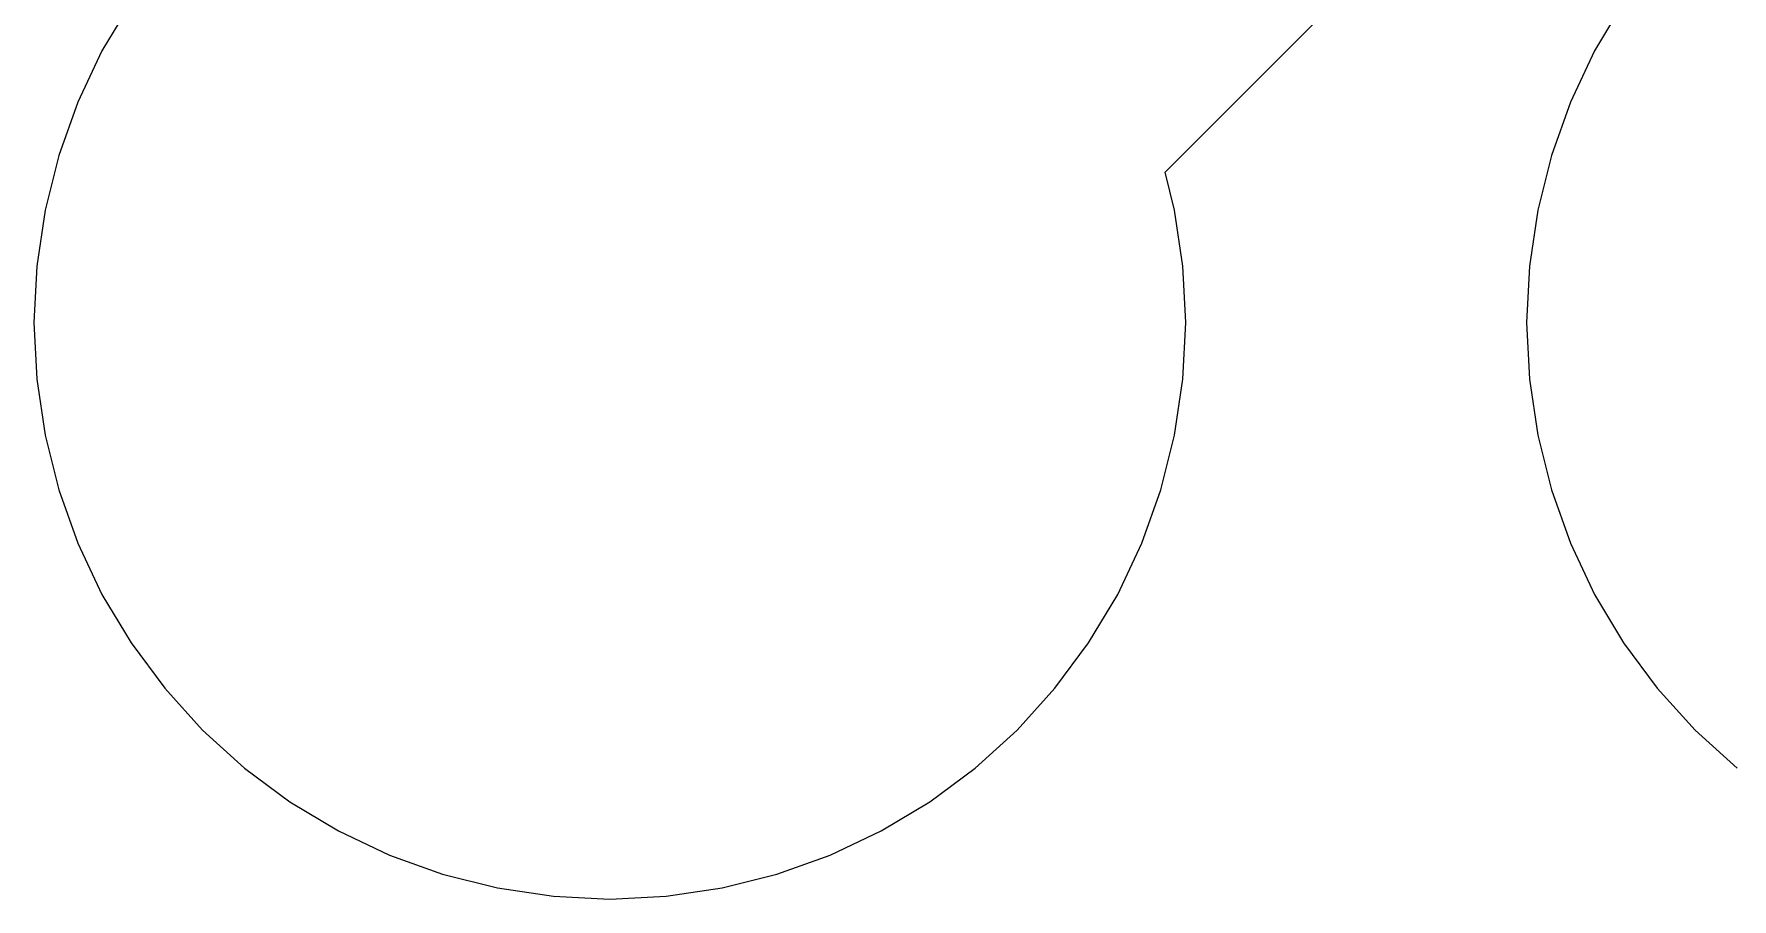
# Model space of a CAD drawing. Extents: x 1 to 107, y 1 to 71.
# Drawn here: x 1.03 to 11.27, y 19.03 to 24.24 of the extents above; entities that cross this region are included whole.
import ezdxf

# ---------------------------------------------------------------- set-up
doc = ezdxf.new("R2010")
doc.units = 0

msp = doc.modelspace()

# ---------------------------------------------------------------- linework, layer by layer
for p, q in [((7.84868, 23.4091), (10.1844, 25.7449)), ((1.61761, 24.4306), (1.44255, 24.1385)), ((10.612, 24.4306), (10.4369, 24.1385)), ((1.44255, 24.1385), (1.29697, 23.8307)), ((10.4369, 24.1385), (10.2913, 23.8307)), ((1.29697, 23.8307), (1.18224, 23.5101)), ((10.2913, 23.8307), (10.1766, 23.5101)), ((1.18224, 23.5101), (1.09949, 23.1797)), ((10.1766, 23.5101), (10.0939, 23.1798)), ((7.90614, 23.1798), (7.84868, 23.4091)), ((1.09949, 23.1797), (1.04953, 22.8429)), ((7.9561, 22.8429), (7.90614, 23.1798)), ((10.0939, 23.1798), (10.0439, 22.8429)), ((1.04953, 22.8429), (1.03281, 22.5028)), ((7.97282, 22.5028), (7.9561, 22.8429)), ((10.0439, 22.8429), (10.0272, 22.5028)), ((1.03281, 22.5028), (1.04953, 22.1627)), ((7.9561, 22.1627), (7.97282, 22.5028)), ((10.0272, 22.5028), (10.0439, 22.1627)), ((1.04953, 22.1627), (1.09949, 21.8258)), ((7.90614, 21.8258), (7.9561, 22.1627)), ((10.0439, 22.1627), (10.0939, 21.8258)), ((1.09949, 21.8258), (1.18224, 21.4955)), ((7.82339, 21.4955), (7.90614, 21.8258)), ((10.0939, 21.8258), (10.1766, 21.4955)), ((1.18224, 21.4955), (1.29695, 21.1749)), ((7.70868, 21.1749), (7.82339, 21.4955)), ((10.1766, 21.4955), (10.2913, 21.1749)), ((1.29695, 21.1749), (1.44255, 20.8671)), ((7.56306, 20.8671), (7.70868, 21.1749)), ((10.2913, 21.1749), (10.4369, 20.8671)), ((1.44255, 20.8671), (1.61761, 20.575)), ((7.38802, 20.575), (7.56306, 20.8671)), ((10.4369, 20.8671), (10.612, 20.575)), ((1.61761, 20.575), (1.82047, 20.3015)), ((7.18515, 20.3015), (7.38802, 20.575)), ((10.612, 20.575), (10.8148, 20.3015)), ((1.82047, 20.3015), (2.04916, 20.0491)), ((6.95647, 20.0491), (7.18515, 20.3015)), ((10.8148, 20.3015), (11.0435, 20.0491)), ((2.04916, 20.0491), (2.30147, 19.8204)), ((6.70415, 19.8204), (6.95647, 20.0491)), ((11.0435, 20.0491), (11.2959, 19.8204)), ((2.30147, 19.8204), (2.57498, 19.6176)), ((6.43063, 19.6176), (6.70415, 19.8204)), ((2.57498, 19.6176), (2.86707, 19.4425)), ((6.13855, 19.4425), (6.43063, 19.6176)), ((2.86707, 19.4425), (3.1749, 19.2969)), ((5.83072, 19.297), (6.13855, 19.4425)), ((3.1749, 19.2969), (3.49553, 19.1822)), ((5.51009, 19.1822), (5.83072, 19.297)), ((3.49553, 19.1822), (3.82585, 19.0995)), ((5.17976, 19.0995), (5.51009, 19.1822)), ((3.82585, 19.0995), (4.16269, 19.0495)), ((4.16269, 19.0495), (4.50281, 19.0328)), ((4.50281, 19.0328), (4.84293, 19.0495)), ((4.84293, 19.0495), (5.17976, 19.0995))]:
    msp.add_line(p, q)

doc.saveas('drawing.dxf')
